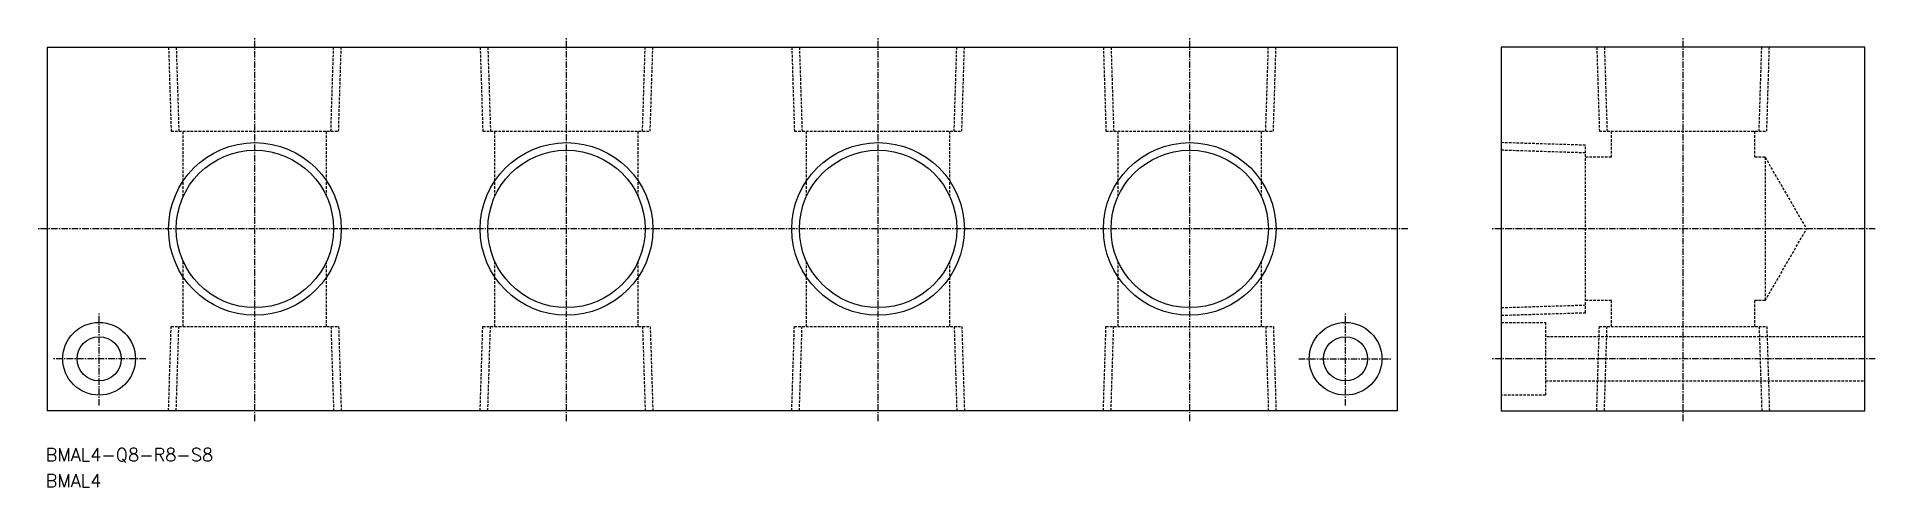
# Model space of a CAD drawing. Extents: x 28 to 382, y 99 to 186.
import ezdxf
from ezdxf.enums import TextEntityAlignment as Align

# ---------------------------------------------------------------- set-up
doc = ezdxf.new("R2010")
doc.units = 0
doc.linetypes.add('CENTER', pattern=[2, 1.25, -0.25, 0.25, -0.25])
doc.linetypes.add('DASHED', pattern=[0.75, 0.5, -0.25])
doc.layers.get('0').update_dxf_attribs({"linetype": 'CONTINUOUS'})
doc.layers.add('CENTER', color=1, linetype='CENTER')
doc.styles.get("Standard").update_dxf_attribs({"font": 'txt.shx', "bigfont": 'extfont.shx'})

msp = doc.modelspace()

# ---------------------------------------------------------------- linework, layer by layer
at = {"color": 7, "linetype": 'CONTINUOUS'}
for p, q in [((30, 183.5), (290, 183.5)), ((30, 183.5), (30, 113.5)), ((290, 113.5), (290, 183.5)), ((290, 113.5), (30, 113.5))]:
    msp.add_line(p, q, dxfattribs=at)
at = {"color": 3, "linetype": 'DASHED'}
for p, q in [((53.38, 183.5), (53.88, 167.3)), ((54.85, 183.5), (55.36, 167.3)), ((84.64, 167.3), (85.15, 183.5)), ((86.12, 167.3), (86.62, 183.5)), ((113.38, 183.5), (113.88, 167.3)), ((114.85, 183.5), (115.36, 167.3)), ((144.64, 167.3), (145.15, 183.5)), ((146.12, 167.3), (146.62, 183.5)), ((173.38, 183.5), (173.88, 167.3)), ((174.85, 183.5), (175.36, 167.3)), ((204.64, 167.3), (205.15, 183.5)), ((206.12, 167.3), (206.62, 183.5)), ((233.38, 183.5), (233.88, 167.3)), ((234.85, 183.5), (235.36, 167.3)), ((264.64, 167.3), (265.15, 183.5)), ((266.12, 167.3), (266.62, 183.5)), ((328.38, 183.5), (328.88, 167.3)), ((329.85, 183.5), (330.36, 167.3)), ((359.64, 167.3), (360.15, 183.5)), ((361.12, 167.3), (361.62, 183.5)), ((53.88, 167.3), (86.12, 167.3)), ((56.2, 154.74), (56.2, 167.3)), ((83.8, 154.74), (83.8, 167.3)), ((113.88, 167.3), (146.12, 167.3)), ((116.2, 154.74), (116.2, 167.3)), ((143.8, 154.74), (143.8, 167.3)), ((173.88, 167.3), (206.12, 167.3)), ((176.2, 154.74), (176.2, 167.3)), ((203.8, 154.74), (203.8, 167.3)), ((233.88, 167.3), (266.12, 167.3)), ((236.2, 154.74), (236.2, 167.3)), ((263.8, 154.74), (263.8, 167.3)), ((328.88, 167.3), (361.12, 167.3)), ((331.2, 162.3), (331.2, 167.3)), ((358.8, 162.3), (358.8, 167.3)), ((326.2, 164.62), (310, 165.12)), ((326.2, 163.14), (310, 163.65)), ((326.2, 132.38), (326.2, 164.62)), ((331.2, 162.3), (326.2, 162.3)), ((360.8, 162.3), (358.8, 162.3)), ((360.8, 162.3), (368.77, 148.5)), ((360.8, 162.3), (360.8, 134.7)), ((360.8, 134.7), (368.77, 148.5)), ((56.2, 129.7), (56.2, 142.26)), ((83.8, 129.7), (83.8, 142.26)), ((116.2, 129.7), (116.2, 142.26)), ((143.8, 129.7), (143.8, 142.26)), ((176.2, 129.7), (176.2, 142.26)), ((203.8, 129.7), (203.8, 142.26)), ((236.2, 129.7), (236.2, 142.26)), ((263.8, 129.7), (263.8, 142.26)), ((331.2, 134.7), (326.2, 134.7)), ((331.2, 129.7), (331.2, 134.7)), ((358.8, 129.7), (358.8, 134.7)), ((360.8, 134.7), (358.8, 134.7)), ((310, 133.35), (326.2, 133.86)), ((310, 131.88), (326.2, 132.38)), ((53.38, 113.5), (53.88, 129.7)), ((53.88, 129.7), (86.12, 129.7)), ((54.85, 113.5), (55.36, 129.7)), ((84.64, 129.7), (85.15, 113.5)), ((86.12, 129.7), (86.62, 113.5)), ((113.38, 113.5), (113.88, 129.7)), ((113.88, 129.7), (146.12, 129.7)), ((114.85, 113.5), (115.36, 129.7)), ((144.64, 129.7), (145.15, 113.5)), ((146.12, 129.7), (146.62, 113.5)), ((173.38, 113.5), (173.88, 129.7)), ((173.88, 129.7), (206.12, 129.7)), ((174.85, 113.5), (175.36, 129.7)), ((204.64, 129.7), (205.15, 113.5)), ((206.12, 129.7), (206.62, 113.5)), ((233.38, 113.5), (233.88, 129.7)), ((233.88, 129.7), (266.12, 129.7)), ((234.85, 113.5), (235.36, 129.7)), ((264.64, 129.7), (265.15, 113.5)), ((266.12, 129.7), (266.62, 113.5)), ((310, 130.49), (318.5, 130.49)), ((318.5, 130.49), (318.5, 116.5)), ((380, 127.75), (318.5, 127.75)), ((328.38, 113.5), (328.88, 129.7)), ((328.88, 129.7), (361.12, 129.7)), ((329.85, 113.5), (330.36, 129.7)), ((359.64, 129.7), (360.15, 113.5)), ((361.12, 129.7), (361.62, 113.5)), ((318.5, 119.25), (380, 119.25)), ((318.5, 116.5), (310, 116.5))]:
    msp.add_line(p, q, dxfattribs=at)
at = {"color": 7, "linetype": 'CONTINUOUS'}
msp.add_lwpolyline([(310, 113.5), (380, 113.5), (380, 183.5), (310, 183.5)], close=True, dxfattribs=at)
at = {"color": 3, "linetype": 'CONTINUOUS'}
for centre in [(70, 148.5), (130, 148.5), (190, 148.5), (250, 148.5)]:
    msp.add_circle(centre, 16.62, dxfattribs=at)
at = {"color": 7, "linetype": 'CONTINUOUS'}
for centre, radius in [((70, 148.5), 15.15), ((130, 148.5), 15.15), ((190, 148.5), 15.15), ((250, 148.5), 15.15), ((40, 123.5), 7), ((40, 123.5), 4.25), ((280, 123.5), 7), ((280, 123.5), 4.25)]:
    msp.add_circle(centre, radius, dxfattribs=at)
at = {"layer": 'CENTER', "color": 1, "linetype": 'CENTER'}
for p, q in [((70, 111.5), (70, 185.5)), ((130, 111.5), (130, 185.5)), ((190, 111.5), (190, 185.5)), ((250, 111.5), (250, 185.5)), ((345, 111.5), (345, 185.5)), ((292, 148.5), (28, 148.5)), ((382, 148.5), (308, 148.5)), ((40, 114.5), (40, 132.5)), ((280, 114.5), (280, 132.5)), ((49, 123.5), (31, 123.5)), ((271, 123.5), (289, 123.5)), ((382, 123.5), (308, 123.5))]:
    msp.add_line(p, q, dxfattribs=at)

# ---------------------------------------------------------------- texts
at = {"color": 7, "linetype": 'CONTINUOUS'}
for s, p in [('BMAL4-Q8-R8-S8', (29.71, 105.02)), ('BMAL4', (29.71, 100.02))]:
    msp.add_text(s, height=2.5, dxfattribs=at).set_placement(p, align=Align.MIDDLE_LEFT)

doc.saveas('drawing.dxf')
